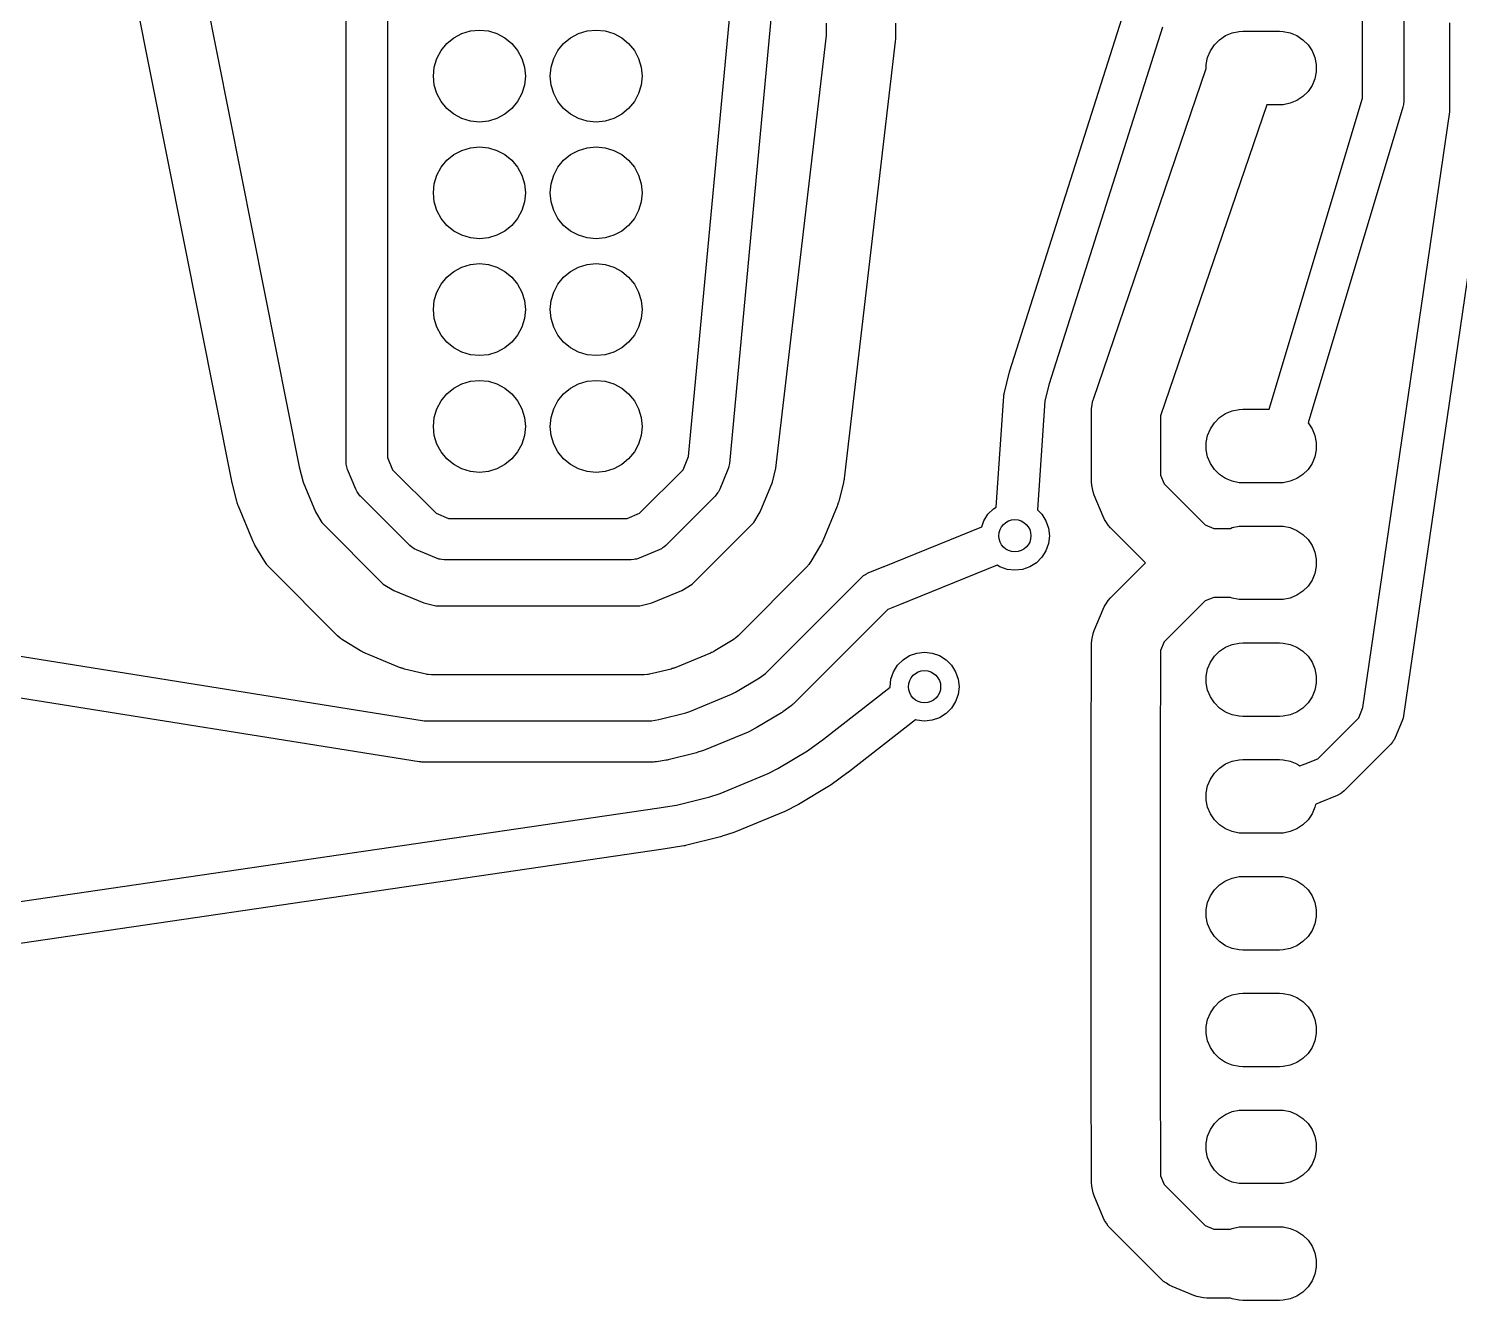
# Model space of a CAD drawing. Extents: x 94.6 to 189.8, y -126.6 to -62.1.
# Drawn here: x 141.7 to 172.81, y -110.63 to -82.97 of the extents above; entities that cross this region are included whole.
import ezdxf

# ---------------------------------------------------------------- set-up
doc = ezdxf.new("R2010")
doc.units = 0
doc.layers.add('BLACK', color=7, linetype='CONTINUOUS')

msp = doc.modelspace()

# ---------------------------------------------------------------- linework, layer by layer
at = {"layer": 'BLACK', "linetype": 'CONTINUOUS'}
for p, q in [((144.119065, -75.088178), (147.581954, -92.498506)), ((146.114409, -92.809407), (142.648709, -75.384945)), ((156.048269, -92.273444), (157.153753, -80.446919)), ((171.605, -80.5644), (171.605, -83.1044)), ((148.6, -90.8571), (148.6, -80.6971)), ((149.5, -80.786584), (149.5, -90.8571)), ((158.038652, -80.650443), (156.938047, -92.424781)), ((170.705, -83.1044), (170.705, -80.653905)), ((163.032199, -90.433324), (165.4775, -82.731577)), ((150.94443, -83.16853), (151.117317, -83.07612)), ((151.117317, -83.07612), (151.30491, -83.019215)), ((151.30491, -83.019215), (151.5, -83)), ((151.5, -83), (151.69509, -83.019215)), ((151.69509, -83.019215), (151.882683, -83.07612)), ((151.882683, -83.07612), (152.05557, -83.16853)), ((153.48443, -83.16853), (153.657317, -83.07612)), ((153.657317, -83.07612), (153.84491, -83.019215)), ((153.84491, -83.019215), (154.04, -83)), ((154.04, -83), (154.23509, -83.019215)), ((154.23509, -83.019215), (154.422683, -83.07612)), ((154.422683, -83.07612), (154.59557, -83.16853)), ((159.05, -83.119534), (159.05, -82.8525)), ((160.55, -82.8525), (160.55, -83.1632)), ((166.356401, -82.937476), (163.894181, -90.69251)), ((167.727883, -83.121963), (167.872772, -83.061948)), ((167.872772, -83.061948), (168.026586, -83.031352)), ((168.026586, -83.031352), (168.105, -83.0275)), ((168.105, -83.0275), (168.905, -83.0275)), ((168.905, -83.0275), (168.983414, -83.031352)), ((168.983414, -83.031352), (169.137228, -83.061948)), ((169.137228, -83.061948), (169.282117, -83.121963)), ((172.605, -84.776195), (172.605, -82.8462)), ((150.66853, -83.44443), (150.792893, -83.292893)), ((150.792893, -83.292893), (150.94443, -83.16853)), ((152.05557, -83.16853), (152.207107, -83.292893)), ((152.207107, -83.292893), (152.33147, -83.44443)), ((153.20853, -83.44443), (153.332893, -83.292893)), ((153.332893, -83.292893), (153.48443, -83.16853)), ((154.59557, -83.16853), (154.747107, -83.292893)), ((154.747107, -83.292893), (154.87147, -83.44443)), ((157.950721, -92.527678), (159.05, -83.119534)), ((160.544932, -83.250241), (159.434932, -92.75014)), ((160.545563, -83.240863), (160.544932, -83.250241)), ((160.546389, -83.236713), (160.545563, -83.240863)), ((160.547861, -83.206737), (160.546389, -83.236713)), ((160.549877, -83.176805), (160.547861, -83.206737)), ((160.55, -83.1632), (160.549538, -83.172588)), ((160.549538, -83.172588), (160.549877, -83.176805)), ((167.399463, -83.450383), (167.486592, -83.319985)), ((167.486592, -83.319985), (167.597485, -83.209092)), ((167.597485, -83.209092), (167.727883, -83.121963)), ((169.282117, -83.121963), (169.412515, -83.209092)), ((169.412515, -83.209092), (169.523408, -83.319985)), ((169.523408, -83.319985), (169.610537, -83.450383)), ((170.705, -84.484527), (170.705, -83.1044)), ((171.605, -83.1044), (171.605, -84.5506)), ((150.519215, -83.80491), (150.57612, -83.617317)), ((150.57612, -83.617317), (150.66853, -83.44443)), ((152.33147, -83.44443), (152.42388, -83.617317)), ((152.42388, -83.617317), (152.480785, -83.80491)), ((153.059215, -83.80491), (153.11612, -83.617317)), ((153.11612, -83.617317), (153.20853, -83.44443)), ((154.87147, -83.44443), (154.96388, -83.617317)), ((154.96388, -83.617317), (155.020785, -83.80491)), ((167.308852, -83.749086), (167.339448, -83.595272)), ((167.339448, -83.595272), (167.399463, -83.450383)), ((169.610537, -83.450383), (169.670552, -83.595272)), ((169.670552, -83.595272), (169.701148, -83.749086)), ((150.5, -84), (150.519215, -83.80491)), ((150.519215, -84.19509), (150.5, -84)), ((152.480785, -83.80491), (152.5, -84)), ((152.5, -84), (152.480785, -84.19509)), ((153.04, -84), (153.059215, -83.80491)), ((153.059215, -84.19509), (153.04, -84)), ((155.020785, -83.80491), (155.04, -84)), ((155.04, -84), (155.020785, -84.19509)), ((164.855231, -91.02436), (167.308852, -83.838149)), ((167.308852, -83.838149), (167.308852, -83.749086)), ((169.701148, -83.905914), (169.670552, -84.059728)), ((169.701148, -83.749086), (169.701148, -83.905914)), ((150.57612, -84.382683), (150.519215, -84.19509)), ((152.480785, -84.19509), (152.42388, -84.382683)), ((153.11612, -84.382683), (153.059215, -84.19509)), ((155.020785, -84.19509), (154.96388, -84.382683)), ((169.610537, -84.204617), (169.523408, -84.335015)), ((169.670552, -84.059728), (169.610537, -84.204617)), ((150.66853, -84.55557), (150.57612, -84.382683)), ((150.792893, -84.707107), (150.66853, -84.55557)), ((152.33147, -84.55557), (152.207107, -84.707107)), ((152.42388, -84.382683), (152.33147, -84.55557)), ((153.20853, -84.55557), (153.11612, -84.382683)), ((153.332893, -84.707107), (153.20853, -84.55557)), ((154.87147, -84.55557), (154.747107, -84.707107)), ((154.96388, -84.382683), (154.87147, -84.55557)), ((168.624365, -84.6275), (166.315, -91.39121)), ((168.905, -84.6275), (168.624365, -84.6275)), ((168.675269, -91.2475), (170.705, -84.484527)), ((168.983414, -84.623648), (168.905, -84.6275)), ((169.137228, -84.593052), (168.983414, -84.623648)), ((169.282117, -84.533037), (169.137228, -84.593052)), ((169.412515, -84.445908), (169.282117, -84.533037)), ((169.523408, -84.335015), (169.412515, -84.445908)), ((171.599204, -84.622591), (171.586007, -84.679955)), ((171.599404, -84.61585), (171.599204, -84.622591)), ((171.60115, -84.609337), (171.599404, -84.61585)), ((171.605, -84.5506), (171.60115, -84.609337)), ((150.94443, -84.83147), (150.792893, -84.707107)), ((151.117317, -84.92388), (150.94443, -84.83147)), ((151.30491, -84.980785), (151.117317, -84.92388)), ((151.882683, -84.92388), (151.69509, -84.980785)), ((152.05557, -84.83147), (151.882683, -84.92388)), ((152.207107, -84.707107), (152.05557, -84.83147)), ((153.48443, -84.83147), (153.332893, -84.707107)), ((153.657317, -84.92388), (153.48443, -84.83147)), ((153.84491, -84.980785), (153.657317, -84.92388)), ((154.422683, -84.92388), (154.23509, -84.980785)), ((154.59557, -84.83147), (154.422683, -84.92388)), ((154.747107, -84.707107), (154.59557, -84.83147)), ((171.586007, -84.679955), (169.525988, -91.543846)), ((170.717787, -97.730221), (172.605, -84.776195)), ((173.500299, -84.873674), (171.600299, -97.915474)), ((151.5, -85), (151.30491, -84.980785)), ((151.69509, -84.980785), (151.5, -85)), ((154.04, -85), (153.84491, -84.980785)), ((154.23509, -84.980785), (154.04, -85)), ((151.117317, -85.61612), (151.30491, -85.559215)), ((151.30491, -85.559215), (151.5, -85.54)), ((151.5, -85.54), (151.69509, -85.559215)), ((151.69509, -85.559215), (151.882683, -85.61612)), ((153.657317, -85.61612), (153.84491, -85.559215)), ((153.84491, -85.559215), (154.04, -85.54)), ((154.04, -85.54), (154.23509, -85.559215)), ((154.23509, -85.559215), (154.422683, -85.61612)), ((150.66853, -85.98443), (150.792893, -85.832893)), ((150.792893, -85.832893), (150.94443, -85.70853)), ((150.94443, -85.70853), (151.117317, -85.61612)), ((151.882683, -85.61612), (152.05557, -85.70853)), ((152.05557, -85.70853), (152.207107, -85.832893)), ((152.207107, -85.832893), (152.33147, -85.98443)), ((153.20853, -85.98443), (153.332893, -85.832893)), ((153.332893, -85.832893), (153.48443, -85.70853)), ((153.48443, -85.70853), (153.657317, -85.61612)), ((154.422683, -85.61612), (154.59557, -85.70853)), ((154.59557, -85.70853), (154.747107, -85.832893)), ((154.747107, -85.832893), (154.87147, -85.98443)), ((150.519215, -86.34491), (150.57612, -86.157317)), ((150.57612, -86.157317), (150.66853, -85.98443)), ((152.33147, -85.98443), (152.42388, -86.157317)), ((152.42388, -86.157317), (152.480785, -86.34491)), ((153.059215, -86.34491), (153.11612, -86.157317)), ((153.11612, -86.157317), (153.20853, -85.98443)), ((154.87147, -85.98443), (154.96388, -86.157317)), ((154.96388, -86.157317), (155.020785, -86.34491)), ((150.5, -86.54), (150.519215, -86.34491)), ((152.480785, -86.34491), (152.5, -86.54)), ((153.04, -86.54), (153.059215, -86.34491)), ((155.020785, -86.34491), (155.04, -86.54)), ((150.519215, -86.73509), (150.5, -86.54)), ((150.57612, -86.922683), (150.519215, -86.73509)), ((152.480785, -86.73509), (152.42388, -86.922683)), ((152.5, -86.54), (152.480785, -86.73509)), ((153.059215, -86.73509), (153.04, -86.54)), ((153.11612, -86.922683), (153.059215, -86.73509)), ((155.020785, -86.73509), (154.96388, -86.922683)), ((155.04, -86.54), (155.020785, -86.73509)), ((150.66853, -87.09557), (150.57612, -86.922683)), ((150.792893, -87.247107), (150.66853, -87.09557)), ((152.33147, -87.09557), (152.207107, -87.247107)), ((152.42388, -86.922683), (152.33147, -87.09557)), ((153.20853, -87.09557), (153.11612, -86.922683)), ((153.332893, -87.247107), (153.20853, -87.09557)), ((154.87147, -87.09557), (154.747107, -87.247107)), ((154.96388, -86.922683), (154.87147, -87.09557)), ((150.94443, -87.37147), (150.792893, -87.247107)), ((151.117317, -87.46388), (150.94443, -87.37147)), ((152.05557, -87.37147), (151.882683, -87.46388)), ((152.207107, -87.247107), (152.05557, -87.37147)), ((153.48443, -87.37147), (153.332893, -87.247107)), ((153.657317, -87.46388), (153.48443, -87.37147)), ((154.59557, -87.37147), (154.422683, -87.46388)), ((154.747107, -87.247107), (154.59557, -87.37147)), ((151.30491, -87.520785), (151.117317, -87.46388)), ((151.5, -87.54), (151.30491, -87.520785)), ((151.69509, -87.520785), (151.5, -87.54)), ((151.882683, -87.46388), (151.69509, -87.520785)), ((153.84491, -87.520785), (153.657317, -87.46388)), ((154.04, -87.54), (153.84491, -87.520785)), ((154.23509, -87.520785), (154.04, -87.54)), ((154.422683, -87.46388), (154.23509, -87.520785)), ((150.66853, -88.52443), (150.792893, -88.372893)), ((150.792893, -88.372893), (150.94443, -88.24853)), ((150.94443, -88.24853), (151.117317, -88.15612)), ((151.117317, -88.15612), (151.30491, -88.099215)), ((151.30491, -88.099215), (151.5, -88.08)), ((151.5, -88.08), (151.69509, -88.099215)), ((151.69509, -88.099215), (151.882683, -88.15612)), ((151.882683, -88.15612), (152.05557, -88.24853)), ((152.05557, -88.24853), (152.207107, -88.372893)), ((152.207107, -88.372893), (152.33147, -88.52443)), ((153.20853, -88.52443), (153.332893, -88.372893)), ((153.332893, -88.372893), (153.48443, -88.24853)), ((153.48443, -88.24853), (153.657317, -88.15612)), ((153.657317, -88.15612), (153.84491, -88.099215)), ((153.84491, -88.099215), (154.04, -88.08)), ((154.04, -88.08), (154.23509, -88.099215)), ((154.23509, -88.099215), (154.422683, -88.15612)), ((154.422683, -88.15612), (154.59557, -88.24853)), ((154.59557, -88.24853), (154.747107, -88.372893)), ((154.747107, -88.372893), (154.87147, -88.52443)), ((150.57612, -88.697317), (150.66853, -88.52443)), ((152.33147, -88.52443), (152.42388, -88.697317)), ((153.11612, -88.697317), (153.20853, -88.52443)), ((154.87147, -88.52443), (154.96388, -88.697317)), ((150.5, -89.08), (150.519215, -88.88491)), ((150.519215, -88.88491), (150.57612, -88.697317)), ((152.42388, -88.697317), (152.480785, -88.88491)), ((152.480785, -88.88491), (152.5, -89.08)), ((153.04, -89.08), (153.059215, -88.88491)), ((153.059215, -88.88491), (153.11612, -88.697317)), ((154.96388, -88.697317), (155.020785, -88.88491)), ((155.020785, -88.88491), (155.04, -89.08)), ((150.519215, -89.27509), (150.5, -89.08)), ((150.57612, -89.462683), (150.519215, -89.27509)), ((152.480785, -89.27509), (152.42388, -89.462683)), ((152.5, -89.08), (152.480785, -89.27509)), ((153.059215, -89.27509), (153.04, -89.08)), ((153.11612, -89.462683), (153.059215, -89.27509)), ((155.020785, -89.27509), (154.96388, -89.462683)), ((155.04, -89.08), (155.020785, -89.27509)), ((150.66853, -89.63557), (150.57612, -89.462683)), ((152.42388, -89.462683), (152.33147, -89.63557)), ((153.20853, -89.63557), (153.11612, -89.462683)), ((154.96388, -89.462683), (154.87147, -89.63557)), ((150.792893, -89.787107), (150.66853, -89.63557)), ((150.94443, -89.91147), (150.792893, -89.787107)), ((151.117317, -90.00388), (150.94443, -89.91147)), ((152.05557, -89.91147), (151.882683, -90.00388)), ((152.207107, -89.787107), (152.05557, -89.91147)), ((152.33147, -89.63557), (152.207107, -89.787107)), ((153.332893, -89.787107), (153.20853, -89.63557)), ((153.48443, -89.91147), (153.332893, -89.787107)), ((153.657317, -90.00388), (153.48443, -89.91147)), ((154.59557, -89.91147), (154.422683, -90.00388)), ((154.747107, -89.787107), (154.59557, -89.91147)), ((154.87147, -89.63557), (154.747107, -89.787107)), ((151.30491, -90.060785), (151.117317, -90.00388)), ((151.5, -90.08), (151.30491, -90.060785)), ((151.69509, -90.060785), (151.5, -90.08)), ((151.882683, -90.00388), (151.69509, -90.060785)), ((153.84491, -90.060785), (153.657317, -90.00388)), ((154.04, -90.08), (153.84491, -90.060785)), ((154.23509, -90.060785), (154.04, -90.08)), ((154.422683, -90.00388), (154.23509, -90.060785)), ((162.918552, -90.882397), (163.024651, -90.459898)), ((163.024651, -90.459898), (163.028887, -90.446738)), ((163.028887, -90.446738), (163.032199, -90.433324)), ((148.6, -92.3829), (148.6, -90.8571)), ((149.5, -90.8571), (149.5, -92.293415)), ((150.792893, -90.912893), (150.94443, -90.78853)), ((150.94443, -90.78853), (151.117317, -90.69612)), ((151.117317, -90.69612), (151.30491, -90.639215)), ((151.30491, -90.639215), (151.5, -90.62)), ((151.5, -90.62), (151.69509, -90.639215)), ((151.69509, -90.639215), (151.882683, -90.69612)), ((151.882683, -90.69612), (152.05557, -90.78853)), ((152.05557, -90.78853), (152.207107, -90.912893)), ((153.332893, -90.912893), (153.48443, -90.78853)), ((153.48443, -90.78853), (153.657317, -90.69612)), ((153.657317, -90.69612), (153.84491, -90.639215)), ((153.84491, -90.639215), (154.04, -90.62)), ((154.04, -90.62), (154.23509, -90.639215)), ((154.23509, -90.639215), (154.422683, -90.69612)), ((154.422683, -90.69612), (154.59557, -90.78853)), ((154.59557, -90.78853), (154.747107, -90.912893)), ((163.894181, -90.69251), (163.80117, -91.062887)), ((150.57612, -91.237317), (150.66853, -91.06443)), ((150.66853, -91.06443), (150.792893, -90.912893)), ((152.207107, -90.912893), (152.33147, -91.06443)), ((152.33147, -91.06443), (152.42388, -91.237317)), ((153.11612, -91.237317), (153.20853, -91.06443)), ((153.20853, -91.06443), (153.332893, -90.912893)), ((154.747107, -90.912893), (154.87147, -91.06443)), ((154.87147, -91.06443), (154.96388, -91.237317)), ((162.739097, -93.373904), (162.906074, -90.960935)), ((162.906074, -90.960935), (162.908072, -90.946169)), ((162.90798, -90.940303), (162.911407, -90.92153)), ((162.908072, -90.946169), (162.90798, -90.940303)), ((162.911407, -90.92153), (162.913969, -90.902604)), ((162.913969, -90.902604), (162.915876, -90.89705)), ((162.915876, -90.89705), (162.918552, -90.882397)), ((163.80117, -91.062887), (163.637096, -93.433905)), ((164.818611, -91.193187), (164.828314, -91.144404)), ((164.828314, -91.144404), (164.834895, -91.095097)), ((164.834895, -91.095097), (164.845371, -91.058654)), ((164.845371, -91.058654), (164.847295, -91.048986)), ((164.847295, -91.048986), (164.850094, -91.042228)), ((164.850094, -91.042228), (164.855231, -91.02436)), ((150.5, -91.62), (150.519215, -91.42491)), ((150.519215, -91.42491), (150.57612, -91.237317)), ((152.42388, -91.237317), (152.480785, -91.42491)), ((152.480785, -91.42491), (152.5, -91.62)), ((153.04, -91.62), (153.059215, -91.42491)), ((153.059215, -91.42491), (153.11612, -91.237317)), ((154.96388, -91.237317), (155.020785, -91.42491)), ((155.020785, -91.42491), (155.04, -91.62)), ((164.815, -91.2667), (164.815911, -91.248136)), ((164.815, -92.8283), (164.815, -91.2667)), ((164.815446, -91.240831), (164.816751, -91.231052)), ((164.815911, -91.248136), (164.815446, -91.240831)), ((164.816751, -91.231052), (164.818611, -91.193187)), ((166.315, -91.39121), (166.315, -92.679161)), ((167.486592, -91.539985), (167.597485, -91.429092)), ((167.597485, -91.429092), (167.727883, -91.341963)), ((167.727883, -91.341963), (167.872772, -91.281948)), ((167.872772, -91.281948), (168.026586, -91.251352)), ((168.026586, -91.251352), (168.105, -91.2475)), ((168.105, -91.2475), (168.675269, -91.2475)), ((150.519215, -91.81509), (150.5, -91.62)), ((152.5, -91.62), (152.480785, -91.81509)), ((153.059215, -91.81509), (153.04, -91.62)), ((155.04, -91.62), (155.020785, -91.81509)), ((167.339448, -91.815272), (167.399463, -91.670383)), ((167.399463, -91.670383), (167.486592, -91.539985)), ((169.525988, -91.543846), (169.610537, -91.670383)), ((169.610537, -91.670383), (169.670552, -91.815272)), ((150.57612, -92.002683), (150.519215, -91.81509)), ((150.66853, -92.17557), (150.57612, -92.002683)), ((152.42388, -92.002683), (152.33147, -92.17557)), ((152.480785, -91.81509), (152.42388, -92.002683)), ((153.11612, -92.002683), (153.059215, -91.81509)), ((153.20853, -92.17557), (153.11612, -92.002683)), ((154.96388, -92.002683), (154.87147, -92.17557)), ((155.020785, -91.81509), (154.96388, -92.002683)), ((167.308852, -91.969086), (167.339448, -91.815272)), ((167.308852, -92.125914), (167.308852, -91.969086)), ((169.670552, -91.815272), (169.701148, -91.969086)), ((169.701148, -91.969086), (169.701148, -92.125914)), ((148.60385, -92.441637), (148.6, -92.3829)), ((149.5, -92.293415), (149.610809, -92.561013)), ((150.792893, -92.327107), (150.66853, -92.17557)), ((150.94443, -92.45147), (150.792893, -92.327107)), ((152.207107, -92.327107), (152.05557, -92.45147)), ((152.33147, -92.17557), (152.207107, -92.327107)), ((153.332893, -92.327107), (153.20853, -92.17557)), ((153.48443, -92.45147), (153.332893, -92.327107)), ((154.747107, -92.327107), (154.59557, -92.45147)), ((154.87147, -92.17557), (154.747107, -92.327107)), ((155.92919, -92.561013), (156.048269, -92.273444)), ((167.339448, -92.279728), (167.308852, -92.125914)), ((167.399463, -92.424617), (167.339448, -92.279728)), ((169.670552, -92.279728), (169.610537, -92.424617)), ((169.701148, -92.125914), (169.670552, -92.279728)), ((147.581954, -92.498506), (147.66528, -92.83033)), ((148.611477, -92.470103), (148.60385, -92.441637)), ((148.615321, -92.499322), (148.611477, -92.470103)), ((148.634236, -92.555063), (148.615321, -92.499322)), ((148.634252, -92.555103), (148.634236, -92.555063)), ((148.634254, -92.555108), (148.634252, -92.555103)), ((148.634256, -92.555111), (148.634254, -92.555108)), ((148.813536, -92.988063), (148.634256, -92.555111)), ((149.610809, -92.561013), (150.558986, -93.50919)), ((151.117317, -92.54388), (150.94443, -92.45147)), ((151.30491, -92.600785), (151.117317, -92.54388)), ((151.5, -92.62), (151.30491, -92.600785)), ((151.69509, -92.600785), (151.5, -92.62)), ((151.882683, -92.54388), (151.69509, -92.600785)), ((152.05557, -92.45147), (151.882683, -92.54388)), ((153.657317, -92.54388), (153.48443, -92.45147)), ((153.84491, -92.600785), (153.657317, -92.54388)), ((154.04, -92.62), (153.84491, -92.600785)), ((154.23509, -92.600785), (154.04, -92.62)), ((154.422683, -92.54388), (154.23509, -92.600785)), ((154.59557, -92.45147), (154.422683, -92.54388)), ((154.981013, -93.50919), (155.92919, -92.561013)), ((156.905764, -92.555063), (156.726464, -92.988063)), ((156.924679, -92.499322), (156.905764, -92.555063)), ((156.925788, -92.490884), (156.924679, -92.499322)), ((156.928747, -92.482905), (156.925788, -92.490884)), ((156.938047, -92.424781), (156.928747, -92.482905)), ((157.874719, -92.83033), (157.950721, -92.527678)), ((166.315, -92.679161), (166.393852, -92.869592)), ((167.486592, -92.555015), (167.399463, -92.424617)), ((167.597485, -92.665908), (167.486592, -92.555015)), ((167.727883, -92.753037), (167.597485, -92.665908)), ((169.412515, -92.665908), (169.282117, -92.753037)), ((169.523408, -92.555015), (169.412515, -92.665908)), ((169.610537, -92.424617), (169.523408, -92.555015)), ((146.118935, -92.827479), (146.114409, -92.809407)), ((146.122584, -92.845765), (146.118935, -92.827479)), ((146.223885, -93.249166), (146.122584, -92.845765)), ((147.66528, -92.83033), (147.934574, -93.480146)), ((148.813549, -92.98809), (148.813536, -92.988063)), ((148.813554, -92.988107), (148.813549, -92.98809)), ((148.813579, -92.98815), (148.813554, -92.988107)), ((148.839565, -93.040858), (148.813579, -92.98815)), ((148.857531, -93.064277), (148.839565, -93.040858)), ((156.700435, -93.040858), (156.682468, -93.064277)), ((156.72642, -92.98815), (156.700435, -93.040858)), ((156.726446, -92.988107), (156.72642, -92.98815)), ((156.72645, -92.98809), (156.726446, -92.988107)), ((156.726464, -92.988063), (156.72645, -92.98809)), ((157.605423, -93.480149), (157.874719, -92.83033)), ((159.417416, -92.845765), (159.316116, -93.249165)), ((159.420715, -92.82923), (159.417416, -92.845765)), ((159.422814, -92.822738), (159.420715, -92.82923)), ((159.426925, -92.798103), (159.422814, -92.822738)), ((159.431818, -92.773586), (159.426925, -92.798103)), ((159.432157, -92.766763), (159.431818, -92.773586)), ((159.434932, -92.75014), (159.432157, -92.766763)), ((164.818603, -92.90165), (164.815, -92.8283)), ((164.818603, -92.901724), (164.818603, -92.90165)), ((164.818607, -92.901748), (164.818603, -92.901724)), ((164.818611, -92.901813), (164.818607, -92.901748)), ((164.832796, -92.973128), (164.818611, -92.901813)), ((164.847268, -93.045928), (164.832796, -92.973128)), ((166.393852, -92.869592), (167.282907, -93.758647)), ((167.872772, -92.813052), (167.727883, -92.753037)), ((168.026586, -92.843648), (167.872772, -92.813052)), ((168.105, -92.8475), (168.026586, -92.843648)), ((168.905, -92.8475), (168.105, -92.8475)), ((168.983414, -92.843648), (168.905, -92.8475)), ((169.137228, -92.813052), (168.983414, -92.843648)), ((169.282117, -92.753037), (169.137228, -92.813052)), ((146.231839, -93.275333), (146.223885, -93.249166)), ((146.233632, -93.284338), (146.231839, -93.275333)), ((146.23989, -93.301818), (146.233632, -93.284338)), ((146.245291, -93.319586), (146.23989, -93.301818)), ((146.249221, -93.327883), (146.245291, -93.319586)), ((146.25844, -93.353633), (146.249221, -93.327883)), ((146.57004, -94.105533), (146.25844, -93.353633)), ((148.872291, -93.089842), (148.857531, -93.064277)), ((148.911038, -93.134025), (148.872291, -93.089842)), ((148.911068, -93.134064), (148.911038, -93.134025)), ((148.91108, -93.134073), (148.911068, -93.134064)), ((148.911102, -93.134098), (148.91108, -93.134073)), ((149.985902, -94.208898), (148.911102, -93.134098)), ((156.628898, -93.134098), (155.554098, -94.208898)), ((156.628919, -93.134073), (156.628898, -93.134098)), ((156.628932, -93.134064), (156.628919, -93.134073)), ((156.628961, -93.134025), (156.628932, -93.134064)), ((156.667709, -93.089842), (156.628961, -93.134025)), ((156.682468, -93.064277), (156.667709, -93.089842)), ((159.28156, -93.353633), (158.96996, -94.105533)), ((159.290779, -93.327879), (159.28156, -93.353633)), ((159.294709, -93.319585), (159.290779, -93.327879)), ((159.300109, -93.301819), (159.294709, -93.319585)), ((159.306368, -93.284338), (159.300109, -93.301819)), ((159.30816, -93.275336), (159.306368, -93.284338)), ((159.316116, -93.249165), (159.30816, -93.275336)), ((164.84729, -93.04599), (164.847268, -93.045928)), ((164.847295, -93.046014), (164.84729, -93.04599)), ((164.847322, -93.04608), (164.847295, -93.046014)), ((164.872056, -93.11523), (164.847322, -93.04608)), ((165.065056, -93.58133), (164.872056, -93.11523)), ((122.810319, -93.633969), (150.297176, -98.02)), ((147.934574, -93.480146), (148.072483, -93.710123)), ((150.558986, -93.50919), (150.826585, -93.62)), ((150.826585, -93.62), (153.2771, -93.62)), ((153.2771, -93.62), (154.713415, -93.62)), ((154.713415, -93.62), (154.981013, -93.50919)), ((157.467516, -93.710123), (157.605423, -93.480149)), ((162.471273, -93.672387), (162.560626, -93.530183)), ((162.560626, -93.530183), (162.679383, -93.411426)), ((162.679383, -93.411426), (162.739097, -93.373904)), ((163.637096, -93.433905), (163.733374, -93.530183)), ((163.733374, -93.530183), (163.822727, -93.672387)), ((165.096517, -93.647869), (165.065056, -93.58133)), ((165.096542, -93.647907), (165.096517, -93.647869)), ((165.096559, -93.647947), (165.096542, -93.647907)), ((165.137025, -93.708509), (165.096559, -93.647947)), ((148.072483, -93.710123), (149.409876, -95.047516)), ((156.130123, -95.047516), (157.467516, -93.710123)), ((160.301021, -94.663851), (162.425058, -93.804461)), ((162.425058, -93.804461), (162.471273, -93.672387)), ((163.822727, -93.672387), (163.878196, -93.830909)), ((163.878196, -93.830909), (163.897, -93.9978)), ((165.178186, -93.770126), (165.137025, -93.708509)), ((165.178215, -93.770155), (165.178186, -93.770126)), ((165.178242, -93.770195), (165.178215, -93.770155)), ((165.22767, -93.82473), (165.178242, -93.770195)), ((165.99044, -94.5875), (165.22767, -93.82473)), ((167.282907, -93.758647), (167.473338, -93.8375)), ((167.473338, -93.8375), (167.835226, -93.8375)), ((167.835226, -93.8375), (167.872772, -93.821948)), ((167.872772, -93.821948), (168.026586, -93.791352)), ((168.026586, -93.791352), (168.105, -93.7875)), ((168.105, -93.7875), (168.905, -93.7875)), ((168.905, -93.7875), (168.983414, -93.791352)), ((168.983414, -93.791352), (169.137228, -93.821948)), ((169.137228, -93.821948), (169.282117, -93.881963)), ((169.282117, -93.881963), (169.412515, -93.969092)), ((169.412515, -93.969092), (169.523408, -94.079985)), ((146.581866, -94.130526), (146.57004, -94.105533)), ((146.584975, -94.139209), (146.581866, -94.130526)), ((146.593652, -94.155434), (146.584975, -94.139209)), ((146.60152, -94.172062), (146.593652, -94.155434)), ((146.606643, -94.179727), (146.60152, -94.172062)), ((146.619685, -94.204113), (146.606643, -94.179727)), ((146.833585, -94.560812), (146.619685, -94.204113)), ((149.985926, -94.208919), (149.985902, -94.208898)), ((149.985936, -94.208932), (149.985926, -94.208919)), ((149.985974, -94.208961), (149.985936, -94.208932)), ((150.030158, -94.247709), (149.985974, -94.208961)), ((150.055722, -94.262468), (150.030158, -94.247709)), ((150.079142, -94.280435), (150.055722, -94.262468)), ((150.131849, -94.30642), (150.079142, -94.280435)), ((155.460858, -94.280435), (155.40815, -94.30642)), ((155.484277, -94.262468), (155.460858, -94.280435)), ((155.509842, -94.247709), (155.484277, -94.262468)), ((155.554025, -94.208961), (155.509842, -94.247709)), ((155.554064, -94.208932), (155.554025, -94.208961)), ((155.554073, -94.208919), (155.554064, -94.208932)), ((155.554098, -94.208898), (155.554073, -94.208919)), ((158.920315, -94.204113), (158.706415, -94.560813)), ((158.933354, -94.17973), (158.920315, -94.204113)), ((158.93848, -94.172063), (158.933354, -94.17973)), ((158.946347, -94.155435), (158.93848, -94.172063)), ((158.955025, -94.13921), (158.946347, -94.155435)), ((158.958134, -94.130524), (158.955025, -94.13921)), ((158.96996, -94.105533), (158.958134, -94.130524)), ((163.878196, -94.164691), (163.822727, -94.323213)), ((163.897, -93.9978), (163.878196, -94.164691)), ((169.523408, -94.079985), (169.610537, -94.210383)), ((169.610537, -94.210383), (169.670552, -94.355272)), ((150.190592, -98.914378), (122.616191, -94.514378)), ((146.874488, -94.622002), (146.833585, -94.560812)), ((150.131893, -94.306446), (150.131849, -94.30642)), ((150.131909, -94.30645), (150.131893, -94.306446)), ((150.131937, -94.306464), (150.131909, -94.30645)), ((150.564888, -94.485743), (150.131937, -94.306464)), ((150.564892, -94.485746), (150.564888, -94.485743)), ((150.564896, -94.485747), (150.564892, -94.485746)), ((150.564937, -94.485764), (150.564896, -94.485747)), ((150.620678, -94.504679), (150.564937, -94.485764)), ((150.649896, -94.508522), (150.620678, -94.504679)), ((150.678363, -94.51615), (150.649896, -94.508522)), ((150.7371, -94.52), (150.678363, -94.51615)), ((150.737149, -94.52), (150.7371, -94.52)), ((153.2771, -94.52), (150.737149, -94.52)), ((154.802851, -94.52), (153.2771, -94.52)), ((154.8029, -94.52), (154.802851, -94.52)), ((154.861637, -94.51615), (154.8029, -94.52)), ((154.890103, -94.508522), (154.861637, -94.51615)), ((154.919322, -94.504679), (154.890103, -94.508522)), ((154.975063, -94.485764), (154.919322, -94.504679)), ((154.975103, -94.485747), (154.975063, -94.485764)), ((154.975108, -94.485746), (154.975103, -94.485747)), ((154.975111, -94.485743), (154.975108, -94.485746)), ((155.408063, -94.306464), (154.975111, -94.485743)), ((155.40809, -94.30645), (155.408063, -94.306464)), ((155.408107, -94.306446), (155.40809, -94.30645)), ((155.40815, -94.30642), (155.408107, -94.306446)), ((158.706415, -94.560813), (158.665512, -94.622002)), ((163.614617, -94.584174), (163.472413, -94.673527)), ((163.733374, -94.465417), (163.614617, -94.584174)), ((163.822727, -94.323213), (163.733374, -94.465417)), ((165.22767, -95.35027), (165.99044, -94.5875)), ((169.670552, -94.355272), (169.701148, -94.509086)), ((169.701148, -94.509086), (169.701148, -94.665914)), ((146.886834, -94.635618), (146.874488, -94.622002)), ((146.897042, -94.650895), (146.886834, -94.635618)), ((146.94647, -94.70543), (146.897042, -94.650895)), ((148.41457, -96.17353), (146.94647, -94.70543)), ((158.59353, -94.70543), (157.12543, -96.17353)), ((157.721841, -96.991872), (159.810488, -94.904115)), ((158.642958, -94.650895), (158.59353, -94.70543)), ((158.653165, -94.635618), (158.642958, -94.650895)), ((158.665512, -94.622002), (158.653165, -94.635618)), ((159.810488, -94.904115), (159.810492, -94.904111)), ((159.810492, -94.904111), (159.810496, -94.904107)), ((159.810496, -94.904107), (159.81057, -94.904034)), ((159.81057, -94.904034), (159.854834, -94.865232)), ((159.854834, -94.865232), (159.880331, -94.850518)), ((159.880331, -94.850518), (159.903688, -94.832595)), ((159.903688, -94.832595), (159.95648, -94.806559)), ((159.95648, -94.806559), (160.29758, -94.665259)), ((160.29758, -94.665259), (160.299349, -94.664658)), ((160.299349, -94.664658), (160.301021, -94.663851)), ((162.76483, -94.637864), (160.640342, -95.497435)), ((162.821587, -94.673527), (162.76483, -94.637864)), ((162.980109, -94.728996), (162.821587, -94.673527)), ((163.147, -94.7478), (162.980109, -94.728996)), ((163.313891, -94.728996), (163.147, -94.7478)), ((163.472413, -94.673527), (163.313891, -94.728996)), ((169.670552, -94.819728), (169.610537, -94.964617)), ((169.701148, -94.665914), (169.670552, -94.819728)), ((149.409876, -95.047516), (149.63985, -95.185423)), ((149.63985, -95.185423), (150.289669, -95.454719)), ((155.25033, -95.454719), (155.900146, -95.185425)), ((155.900146, -95.185425), (156.130123, -95.047516)), ((169.412515, -95.205908), (169.282117, -95.293037)), ((169.523408, -95.095015), (169.412515, -95.205908)), ((169.610537, -94.964617), (169.523408, -95.095015)), ((150.289669, -95.454719), (150.549628, -95.52)), ((150.549628, -95.52), (152.9969, -95.52)), ((152.9969, -95.52), (154.99037, -95.52)), ((154.99037, -95.52), (155.25033, -95.454719)), ((160.640342, -95.497435), (160.383562, -95.603806)), ((165.065056, -95.59367), (165.096517, -95.527131)), ((165.096517, -95.527131), (165.096542, -95.527092)), ((165.096542, -95.527092), (165.096559, -95.527053)), ((165.096559, -95.527053), (165.137803, -95.465325)), ((165.137803, -95.465325), (165.178186, -95.404874)), ((165.178186, -95.404874), (165.178215, -95.404844)), ((165.178215, -95.404844), (165.178242, -95.404805)), ((165.178242, -95.404805), (165.22767, -95.35027)), ((167.282907, -95.416352), (166.393852, -96.305407)), ((167.473338, -95.3375), (167.282907, -95.416352)), ((167.835226, -95.3375), (167.473338, -95.3375)), ((167.872772, -95.353052), (167.835226, -95.3375)), ((168.026586, -95.383648), (167.872772, -95.353052)), ((168.105, -95.3875), (168.026586, -95.383648)), ((168.905, -95.3875), (168.105, -95.3875)), ((168.983414, -95.383648), (168.905, -95.3875)), ((169.137228, -95.353052), (168.983414, -95.383648)), ((169.282117, -95.293037), (169.137228, -95.353052)), ((160.383562, -95.603806), (158.33293, -97.653566)), ((164.872056, -96.05977), (165.065056, -95.59367)), ((164.833248, -96.1996), (164.847268, -96.129072)), ((164.847268, -96.129072), (164.847959, -96.127139)), ((164.847959, -96.127139), (164.848158, -96.12616)), ((164.848158, -96.12616), (164.849196, -96.123681)), ((164.849196, -96.123681), (164.872056, -96.05977)), ((148.469105, -96.222958), (148.41457, -96.17353)), ((148.484381, -96.233165), (148.469105, -96.222958)), ((148.497998, -96.245512), (148.484381, -96.233165)), ((148.559187, -96.286415), (148.497998, -96.245512)), ((148.915887, -96.500315), (148.559187, -96.286415)), ((156.980812, -96.286415), (156.624113, -96.500315)), ((157.042002, -96.245512), (156.980812, -96.286415)), ((157.055618, -96.233165), (157.042002, -96.245512)), ((157.070895, -96.222958), (157.055618, -96.233165)), ((157.12543, -96.17353), (157.070895, -96.222958)), ((164.805006, -98.881745), (164.815006, -96.343745)), ((164.815006, -96.343745), (164.818603, -96.27595)), ((164.818603, -96.273276), (164.818797, -96.272299)), ((164.818603, -96.27595), (164.818603, -96.273276)), ((164.818797, -96.272299), (164.818906, -96.270246)), ((164.818906, -96.270246), (164.833248, -96.1996)), ((166.393852, -96.305407), (166.314412, -96.497257)), ((167.597485, -96.509092), (167.727883, -96.421963)), ((167.727883, -96.421963), (167.872772, -96.361948)), ((167.872772, -96.361948), (168.026586, -96.331352)), ((168.026586, -96.331352), (168.105, -96.3275)), ((168.105, -96.3275), (168.905, -96.3275)), ((168.905, -96.3275), (168.983414, -96.331352)), ((168.983414, -96.331352), (169.137228, -96.361948)), ((169.137228, -96.361948), (169.282117, -96.421963)), ((169.282117, -96.421963), (169.412515, -96.509092)), ((148.940269, -96.513354), (148.915887, -96.500315)), ((148.947937, -96.51848), (148.940269, -96.513354)), ((148.964564, -96.526347), (148.947937, -96.51848)), ((148.98079, -96.535025), (148.964564, -96.526347)), ((148.989475, -96.538134), (148.98079, -96.535025)), ((149.014467, -96.54996), (148.989475, -96.538134)), ((149.766367, -96.86156), (149.014467, -96.54996)), ((156.525533, -96.54996), (155.773633, -96.86156)), ((156.550526, -96.538133), (156.525533, -96.54996)), ((156.559209, -96.535025), (156.550526, -96.538133)), ((156.575434, -96.526347), (156.559209, -96.535025)), ((156.592062, -96.51848), (156.575434, -96.526347)), ((156.599727, -96.513356), (156.592062, -96.51848)), ((156.624113, -96.500315), (156.599727, -96.513356)), ((160.596626, -96.813383), (160.715383, -96.694626)), ((160.715383, -96.694626), (160.857587, -96.605273)), ((160.857587, -96.605273), (161.016109, -96.549804)), ((161.016109, -96.549804), (161.183, -96.531)), ((161.183, -96.531), (161.349891, -96.549804)), ((161.349891, -96.549804), (161.508413, -96.605273)), ((161.508413, -96.605273), (161.650617, -96.694626)), ((161.650617, -96.694626), (161.769374, -96.813383)), ((166.314412, -96.497257), (166.305, -98.886132)), ((167.339448, -96.895272), (167.399463, -96.750383)), ((167.399463, -96.750383), (167.486592, -96.619985)), ((167.486592, -96.619985), (167.597485, -96.509092)), ((169.412515, -96.509092), (169.523408, -96.619985)), ((169.523408, -96.619985), (169.610537, -96.750383)), ((169.610537, -96.750383), (169.670552, -96.895272)), ((149.79212, -96.870779), (149.766367, -96.86156)), ((149.800415, -96.874709), (149.79212, -96.870779)), ((149.81818, -96.880109), (149.800415, -96.874709)), ((149.835662, -96.886368), (149.81818, -96.880109)), ((149.844663, -96.88816), (149.835662, -96.886368)), ((149.870835, -96.896116), (149.844663, -96.88816)), ((150.274235, -96.997416), (149.870835, -96.896116)), ((150.346414, -97.011818), (150.274235, -96.997416)), ((150.365069, -97.012745), (150.346414, -97.011818)), ((150.383387, -97.016389), (150.365069, -97.012745)), ((150.4569, -97.02), (150.383387, -97.016389)), ((152.9969, -97.02), (150.4569, -97.02)), ((155.0831, -97.02), (152.9969, -97.02)), ((155.156613, -97.016389), (155.0831, -97.02)), ((155.174929, -97.012745), (155.156613, -97.016389)), ((155.193587, -97.011818), (155.174929, -97.012745)), ((155.265765, -96.997416), (155.193587, -97.011818)), ((155.669166, -96.896115), (155.265765, -96.997416)), ((155.695333, -96.88816), (155.669166, -96.896115)), ((155.704338, -96.886368), (155.695333, -96.88816)), ((155.721818, -96.880109), (155.704338, -96.886368)), ((155.739586, -96.874709), (155.721818, -96.880109)), ((155.747883, -96.870778), (155.739586, -96.874709)), ((155.773633, -96.86156), (155.747883, -96.870778)), ((157.07225, -97.397696), (157.589523, -97.087805)), ((157.589523, -97.087805), (157.721841, -96.991872)), ((160.451804, -97.114109), (160.507273, -96.955587)), ((160.507273, -96.955587), (160.596626, -96.813383)), ((161.769374, -96.813383), (161.858727, -96.955587)), ((161.858727, -96.955587), (161.914196, -97.114109)), ((167.308852, -97.049086), (167.339448, -96.895272)), ((167.308852, -97.205914), (167.308852, -97.049086)), ((169.670552, -96.895272), (169.701148, -97.049086)), ((169.701148, -97.049086), (169.701148, -97.205914)), ((156.984815, -97.442199), (157.07225, -97.397696)), ((158.98157, -98.42534), (160.434428, -97.293675)), ((160.433, -97.281), (160.451804, -97.114109)), ((160.434428, -97.293675), (160.433, -97.281)), ((161.914196, -97.114109), (161.933, -97.281)), ((161.933, -97.281), (161.914196, -97.447891)), ((167.339448, -97.359728), (167.308852, -97.205914)), ((167.399463, -97.504617), (167.339448, -97.359728)), ((169.670552, -97.359728), (169.610537, -97.504617)), ((169.701148, -97.205914), (169.670552, -97.359728)), ((156.07996, -97.817194), (156.984815, -97.442199)), ((158.278939, -97.699622), (158.101839, -97.828022)), ((158.28543, -97.694234), (158.278939, -97.699622)), ((158.288666, -97.692367), (158.28543, -97.694234)), ((158.306235, -97.676966), (158.288666, -97.692367)), ((158.324233, -97.662028), (158.306235, -97.676966)), ((158.326589, -97.659124), (158.324233, -97.662028)), ((158.33293, -97.653566), (158.326589, -97.659124)), ((161.858727, -97.606413), (161.769374, -97.748617)), ((161.914196, -97.447891), (161.858727, -97.606413)), ((167.486592, -97.635015), (167.399463, -97.504617)), ((167.597485, -97.745908), (167.486592, -97.635015)), ((169.523408, -97.635015), (169.412515, -97.745908)), ((169.610537, -97.504617), (169.523408, -97.635015)), ((150.297176, -98.02), (152.8015, -98.02)), ((152.8015, -98.02), (155.242768, -98.02)), ((155.242768, -98.02), (155.404382, -97.994171)), ((155.404382, -97.994171), (155.98708, -97.847482)), ((155.98708, -97.847482), (156.07996, -97.817194)), ((158.068964, -97.849727), (157.521464, -98.177727)), ((158.085171, -97.838515), (158.068964, -97.849727)), ((158.101839, -97.828022), (158.085171, -97.838515)), ((160.988827, -98.002649), (159.528526, -99.140111)), ((161.016109, -98.012196), (160.988827, -98.002649)), ((161.183, -98.031), (161.016109, -98.012196)), ((161.349891, -98.012196), (161.183, -98.031)), ((161.508413, -97.956727), (161.349891, -98.012196)), ((161.650617, -97.867374), (161.508413, -97.956727)), ((161.769374, -97.748617), (161.650617, -97.867374)), ((167.727883, -97.833037), (167.597485, -97.745908)), ((167.872772, -97.893052), (167.727883, -97.833037)), ((168.026586, -97.923648), (167.872772, -97.893052)), ((168.105, -97.9275), (168.026586, -97.923648)), ((168.905, -97.9275), (168.105, -97.9275)), ((168.983414, -97.923648), (168.905, -97.9275)), ((169.137228, -97.893052), (168.983414, -97.923648)), ((169.282117, -97.833037), (169.137228, -97.893052)), ((169.412515, -97.745908), (169.282117, -97.833037)), ((169.732699, -98.847104), (170.624604, -97.955199)), ((170.624604, -97.955199), (170.717787, -97.730221)), ((171.57075, -98.022798), (171.42185, -98.382298)), ((171.586205, -97.977261), (171.57075, -98.022798)), ((171.588022, -97.973042), (171.586205, -97.977261)), ((171.588671, -97.969997), (171.588022, -97.973042)), ((171.589669, -97.967058), (171.588671, -97.969997)), ((171.590267, -97.962514), (171.589669, -97.967058)), ((171.600299, -97.915474), (171.590267, -97.962514)), ((157.345583, -98.266915), (156.408383, -98.655315)), ((157.361312, -98.259154), (157.345583, -98.266915)), ((157.377423, -98.252241), (157.361312, -98.259154)), ((157.494323, -98.192741), (157.377423, -98.252241)), ((157.507664, -98.184811), (157.494323, -98.192741)), ((157.521464, -98.177727), (157.507664, -98.184811)), ((158.637763, -98.674741), (158.98157, -98.42534)), ((171.324298, -98.528298), (170.305798, -99.546798)), ((171.324302, -98.528293), (171.324298, -98.528298)), ((171.324305, -98.528291), (171.324302, -98.528293)), ((171.324311, -98.528283), (171.324305, -98.528291)), ((171.363109, -98.484042), (171.324311, -98.528283)), ((171.37786, -98.458492), (171.363109, -98.484042)), ((171.395816, -98.435091), (171.37786, -98.458492)), ((171.421837, -98.382324), (171.395816, -98.435091)), ((171.421847, -98.382307), (171.421837, -98.382324)), ((171.421848, -98.3823), (171.421847, -98.382307)), ((171.42185, -98.382298), (171.421848, -98.3823)), ((150.199106, -98.91517), (150.190592, -98.914378)), ((150.202763, -98.91615), (150.199106, -98.91517)), ((150.226006, -98.917673), (150.202763, -98.91615)), ((150.249202, -98.919832), (150.226006, -98.917673)), ((150.252966, -98.91944), (150.249202, -98.919832)), ((150.2615, -98.92), (150.252966, -98.91944)), ((152.8015, -98.92), (150.2615, -98.92)), ((155.2785, -98.92), (152.8015, -98.92)), ((155.287112, -98.919435), (155.2785, -98.92)), ((155.290907, -98.919829), (155.287112, -98.919435)), ((155.31405, -98.917669), (155.290907, -98.919829)), ((155.337237, -98.91615), (155.31405, -98.917669)), ((155.340921, -98.915162), (155.337237, -98.91615)), ((155.349516, -98.914361), (155.340921, -98.915162)), ((155.566015, -98.879761), (155.349516, -98.914361)), ((155.585343, -98.875359), (155.566015, -98.879761)), ((155.604857, -98.871785), (155.585343, -98.875359)), ((156.221757, -98.716485), (155.604857, -98.871785)), ((156.23646, -98.711741), (156.221757, -98.716485)), ((156.251409, -98.707928), (156.23646, -98.711741)), ((156.375609, -98.667429), (156.251409, -98.707928)), ((156.391838, -98.660934), (156.375609, -98.667429)), ((156.408383, -98.655315), (156.391838, -98.660934)), ((157.992753, -99.061194), (158.637763, -98.674741)), ((164.805, -98.8847), (164.805072, -98.88322)), ((164.805, -103.9647), (164.805, -98.8847)), ((164.805072, -98.88322), (164.805006, -98.881745)), ((166.305, -98.886132), (166.305, -103.9647)), ((167.727883, -98.961963), (167.872772, -98.901948)), ((167.872772, -98.901948), (168.026586, -98.871352)), ((168.026586, -98.871352), (168.105, -98.8675)), ((168.105, -98.8675), (168.905, -98.8675)), ((168.905, -98.8675), (168.983414, -98.871352)), ((168.983414, -98.871352), (169.137228, -98.901948)), ((169.137228, -98.901948), (169.282117, -98.961963)), ((169.458221, -98.960789), (169.732699, -98.847104)), ((156.738922, -99.600811), (157.780539, -99.169188)), ((157.780539, -99.169188), (157.992753, -99.061194)), ((159.516233, -99.149354), (159.150233, -99.414854)), ((159.52216, -99.144431), (159.516233, -99.149354)), ((159.528526, -99.140111), (159.52216, -99.144431)), ((167.399463, -99.290383), (167.486592, -99.159985)), ((167.486592, -99.159985), (167.597485, -99.049092)), ((167.597485, -99.049092), (167.727883, -98.961963)), ((169.282117, -98.961963), (169.347073, -99.005365)), ((169.347073, -99.005365), (169.458221, -98.960789)), ((159.117279, -99.436618), (158.441979, -99.841218)), ((159.133514, -99.425385), (159.117279, -99.436618)), ((159.150233, -99.414854), (159.133514, -99.425385)), ((167.308852, -99.589086), (167.339448, -99.435272)), ((167.339448, -99.435272), (167.399463, -99.290383)), ((170.305774, -99.546819), (170.261542, -99.585609)), ((170.305791, -99.546806), (170.305774, -99.546819)), ((170.305795, -99.5468), (170.305791, -99.546806)), ((170.305798, -99.546798), (170.305795, -99.5468)), ((155.361261, -99.925178), (155.786343, -99.85726)), ((155.786343, -99.85726), (156.513468, -99.674381)), ((156.513468, -99.674381), (156.738922, -99.600811)), ((158.414795, -99.856255), (158.173095, -99.979255)), ((158.428152, -99.848317), (158.414795, -99.856255)), ((158.441979, -99.841218), (158.428152, -99.848317)), ((167.308852, -99.745914), (167.308852, -99.589086)), ((167.339448, -99.899728), (167.308852, -99.745914)), ((169.682313, -99.840598), (169.670552, -99.899728)), ((169.795604, -99.795163), (169.682313, -99.840598)), ((169.797891, -99.794066), (169.795604, -99.795163)), ((169.800298, -99.79325), (169.797891, -99.794066)), ((170.159798, -99.64435), (169.800298, -99.79325)), ((170.159805, -99.644346), (170.159798, -99.64435)), ((170.159807, -99.644346), (170.159805, -99.644346)), ((170.159812, -99.644342), (170.159807, -99.644346)), ((170.212591, -99.618316), (170.159812, -99.644342)), ((170.235995, -99.600358), (170.212591, -99.618316)), ((170.261542, -99.585609), (170.235995, -99.600358)), ((123.05422, -104.6583), (155.361261, -99.925178)), ((158.141265, -99.993922), (157.067366, -100.438922)), ((158.156984, -99.986167), (158.141265, -99.993922)), ((158.173095, -99.979255), (158.156984, -99.986167)), ((167.399463, -100.044617), (167.339448, -99.899728)), ((167.486592, -100.175015), (167.399463, -100.044617)), ((167.597485, -100.285908), (167.486592, -100.175015)), ((169.523408, -100.175015), (169.412515, -100.285908)), ((169.610537, -100.044617), (169.523408, -100.175015)), ((169.670552, -99.899728), (169.610537, -100.044617)), ((157.034701, -100.450999), (156.777901, -100.534799)), ((157.050875, -100.444522), (157.034701, -100.450999)), ((157.067366, -100.438922), (157.050875, -100.444522)), ((167.727883, -100.373037), (167.597485, -100.285908)), ((167.872772, -100.433052), (167.727883, -100.373037)), ((168.026586, -100.463648), (167.872772, -100.433052)), ((168.105, -100.4675), (168.026586, -100.463648)), ((168.905, -100.4675), (168.105, -100.4675)), ((168.983414, -100.463648), (168.905, -100.4675)), ((169.137228, -100.433052), (168.983414, -100.463648)), ((169.282117, -100.373037), (169.137228, -100.433052)), ((169.412515, -100.285908), (169.282117, -100.373037)), ((155.494631, -100.815247), (122.982903, -105.578355)), ((155.497486, -100.814635), (155.494631, -100.815247)), ((155.500399, -100.814364), (155.497486, -100.814635)), ((155.947899, -100.742864), (155.500399, -100.814364)), ((155.967193, -100.73847), (155.947899, -100.742864)), ((155.986661, -100.734909), (155.967193, -100.73847)), ((156.748061, -100.543409), (155.986661, -100.734909)), ((156.762846, -100.538642), (156.748061, -100.543409)), ((156.777901, -100.534799), (156.762846, -100.538642)), ((167.727883, -101.501963), (167.872772, -101.441948)), ((167.872772, -101.441948), (168.026586, -101.411352)), ((168.026586, -101.411352), (168.105, -101.4075)), ((168.105, -101.4075), (168.905, -101.4075)), ((168.905, -101.4075), (168.983414, -101.411352)), ((168.983414, -101.411352), (169.137228, -101.441948)), ((169.137228, -101.441948), (169.282117, -101.501963)), ((167.399463, -101.830383), (167.486592, -101.699985)), ((167.486592, -101.699985), (167.597485, -101.589092)), ((167.597485, -101.589092), (167.727883, -101.501963)), ((169.282117, -101.501963), (169.412515, -101.589092)), ((169.412515, -101.589092), (169.523408, -101.699985)), ((169.523408, -101.699985), (169.610537, -101.830383)), ((167.308852, -102.129086), (167.339448, -101.975272)), ((167.339448, -101.975272), (167.399463, -101.830383)), ((169.610537, -101.830383), (169.670552, -101.975272)), ((169.670552, -101.975272), (169.701148, -102.129086)), ((167.308852, -102.285914), (167.308852, -102.129086)), ((167.339448, -102.439728), (167.308852, -102.285914)), ((169.701148, -102.285914), (169.670552, -102.439728)), ((169.701148, -102.129086), (169.701148, -102.285914)), ((167.399463, -102.584617), (167.339448, -102.439728)), ((167.486592, -102.715015), (167.399463, -102.584617)), ((169.610537, -102.584617), (169.523408, -102.715015)), ((169.670552, -102.439728), (169.610537, -102.584617)), ((167.597485, -102.825908), (167.486592, -102.715015)), ((167.727883, -102.913037), (167.597485, -102.825908)), ((167.872772, -102.973052), (167.727883, -102.913037)), ((168.026586, -103.003648), (167.872772, -102.973052)), ((169.137228, -102.973052), (168.983414, -103.003648)), ((169.282117, -102.913037), (169.137228, -102.973052)), ((169.412515, -102.825908), (169.282117, -102.913037)), ((169.523408, -102.715015), (169.412515, -102.825908)), ((168.105, -103.0075), (168.026586, -103.003648)), ((168.905, -103.0075), (168.105, -103.0075)), ((168.983414, -103.003648), (168.905, -103.0075)), ((164.805, -105.5303), (164.805, -103.9647)), ((166.305, -103.9647), (166.305, -105.528867)), ((167.399463, -104.370383), (167.486592, -104.239985)), ((167.486592, -104.239985), (167.597485, -104.129092)), ((167.597485, -104.129092), (167.727883, -104.041963)), ((167.727883, -104.041963), (167.872772, -103.981948)), ((167.872772, -103.981948), (168.026586, -103.951352)), ((168.026586, -103.951352), (168.105, -103.9475)), ((168.105, -103.9475), (168.905, -103.9475)), ((168.905, -103.9475), (168.983414, -103.951352)), ((168.983414, -103.951352), (169.137228, -103.981948)), ((169.137228, -103.981948), (169.282117, -104.041963)), ((169.282117, -104.041963), (169.412515, -104.129092)), ((169.412515, -104.129092), (169.523408, -104.239985)), ((169.523408, -104.239985), (169.610537, -104.370383)), ((167.308852, -104.669086), (167.339448, -104.515272)), ((167.339448, -104.515272), (167.399463, -104.370383)), ((169.610537, -104.370383), (169.670552, -104.515272)), ((169.670552, -104.515272), (169.701148, -104.669086)), ((167.308852, -104.825914), (167.308852, -104.669086)), ((167.339448, -104.979728), (167.308852, -104.825914)), ((169.701148, -104.825914), (169.670552, -104.979728)), ((169.701148, -104.669086), (169.701148, -104.825914)), ((167.399463, -105.124617), (167.339448, -104.979728)), ((167.486592, -105.255015), (167.399463, -105.124617)), ((169.610537, -105.124617), (169.523408, -105.255015)), ((169.670552, -104.979728), (169.610537, -105.124617)), ((167.597485, -105.365908), (167.486592, -105.255015)), ((167.727883, -105.453037), (167.597485, -105.365908)), ((167.872772, -105.513052), (167.727883, -105.453037)), ((169.282117, -105.453037), (169.137228, -105.513052)), ((169.412515, -105.365908), (169.282117, -105.453037)), ((169.523408, -105.255015), (169.412515, -105.365908)), ((164.805072, -105.531779), (164.805, -105.5303)), ((164.805006, -105.533255), (164.805072, -105.531779)), ((164.815006, -108.071255), (164.805006, -105.533255)), ((166.305, -105.528867), (166.314412, -107.917742)), ((168.026586, -105.543648), (167.872772, -105.513052)), ((168.105, -105.5475), (168.026586, -105.543648)), ((168.905, -105.5475), (168.105, -105.5475)), ((168.983414, -105.543648), (168.905, -105.5475)), ((169.137228, -105.513052), (168.983414, -105.543648)), ((167.486592, -106.779985), (167.597485, -106.669092)), ((167.597485, -106.669092), (167.727883, -106.581963)), ((167.727883, -106.581963), (167.872772, -106.521948)), ((167.872772, -106.521948), (168.026586, -106.491352)), ((168.026586, -106.491352), (168.105, -106.4875)), ((168.105, -106.4875), (168.905, -106.4875)), ((168.905, -106.4875), (168.983414, -106.491352)), ((168.983414, -106.491352), (169.137228, -106.521948)), ((169.137228, -106.521948), (169.282117, -106.581963)), ((169.282117, -106.581963), (169.412515, -106.669092)), ((169.412515, -106.669092), (169.523408, -106.779985)), ((167.339448, -107.055272), (167.399463, -106.910383)), ((167.399463, -106.910383), (167.486592, -106.779985)), ((169.523408, -106.779985), (169.610537, -106.910383)), ((169.610537, -106.910383), (169.670552, -107.055272)), ((167.308852, -107.209086), (167.339448, -107.055272)), ((167.308852, -107.365914), (167.308852, -107.209086)), ((169.670552, -107.055272), (169.701148, -107.209086)), ((169.701148, -107.209086), (169.701148, -107.365914)), ((167.339448, -107.519728), (167.308852, -107.365914)), ((167.399463, -107.664617), (167.339448, -107.519728)), ((167.486592, -107.795015), (167.399463, -107.664617)), ((169.610537, -107.664617), (169.523408, -107.795015)), ((169.670552, -107.519728), (169.610537, -107.664617)), ((169.701148, -107.365914), (169.670552, -107.519728)), ((166.314412, -107.917742), (166.393852, -108.109592)), ((167.597485, -107.905908), (167.486592, -107.795015)), ((167.727883, -107.993037), (167.597485, -107.905908)), ((169.412515, -107.905908), (169.282117, -107.993037)), ((169.523408, -107.795015), (169.412515, -107.905908)), ((164.818603, -108.139049), (164.815006, -108.071255)), ((164.818603, -108.141724), (164.818603, -108.139049)), ((164.818797, -108.1427), (164.818603, -108.141724)), ((164.818906, -108.144754), (164.818797, -108.1427)), ((164.833248, -108.215399), (164.818906, -108.144754)), ((164.847268, -108.285928), (164.833248, -108.215399)), ((164.847959, -108.28786), (164.847268, -108.285928)), ((164.848158, -108.28884), (164.847959, -108.28786)), ((164.849196, -108.291318), (164.848158, -108.28884)), ((164.872056, -108.35523), (164.849196, -108.291318)), ((166.393852, -108.109592), (167.282907, -108.998647)), ((167.872772, -108.053052), (167.727883, -107.993037)), ((168.026586, -108.083648), (167.872772, -108.053052)), ((168.105, -108.0875), (168.026586, -108.083648)), ((168.905, -108.0875), (168.105, -108.0875)), ((168.983414, -108.083648), (168.905, -108.0875)), ((169.137228, -108.053052), (168.983414, -108.083648)), ((169.282117, -107.993037), (169.137228, -108.053052)), ((165.065056, -108.82133), (164.872056, -108.35523)), ((165.096517, -108.887869), (165.065056, -108.82133)), ((165.096542, -108.887907), (165.096517, -108.887869)), ((165.096559, -108.887947), (165.096542, -108.887907)), ((165.137803, -108.949674), (165.096559, -108.887947)), ((165.178186, -109.010126), (165.137803, -108.949674)), ((165.178215, -109.010155), (165.178186, -109.010126)), ((165.178242, -109.010195), (165.178215, -109.010155)), ((165.22767, -109.06473), (165.178242, -109.010195)), ((166.32777, -110.16483), (165.22767, -109.06473)), ((167.282907, -108.998647), (167.473338, -109.0775)), ((167.473338, -109.0775), (167.835226, -109.0775)), ((167.835226, -109.0775), (167.872772, -109.061948)), ((167.872772, -109.061948), (168.026586, -109.031352)), ((168.026586, -109.031352), (168.105, -109.0275)), ((168.105, -109.0275), (168.905, -109.0275)), ((168.905, -109.0275), (168.983414, -109.031352)), ((168.983414, -109.031352), (169.137228, -109.061948)), ((169.137228, -109.061948), (169.282117, -109.121963)), ((169.282117, -109.121963), (169.412515, -109.209092)), ((169.412515, -109.209092), (169.523408, -109.319985)), ((169.523408, -109.319985), (169.610537, -109.450383)), ((169.610537, -109.450383), (169.670552, -109.595272)), ((169.670552, -109.595272), (169.701148, -109.749086)), ((169.701148, -109.749086), (169.701148, -109.905914)), ((169.670552, -110.059728), (169.610537, -110.204617)), ((169.701148, -109.905914), (169.670552, -110.059728)), ((166.382305, -110.214258), (166.32777, -110.16483)), ((166.382344, -110.214284), (166.382305, -110.214258)), ((166.382374, -110.214314), (166.382344, -110.214284)), ((166.442825, -110.254696), (166.382374, -110.214314)), ((166.504553, -110.295941), (166.442825, -110.254696)), ((166.504592, -110.295957), (166.504553, -110.295941)), ((166.504631, -110.295983), (166.504592, -110.295957)), ((166.57117, -110.327444), (166.504631, -110.295983)), ((167.03727, -110.520444), (166.57117, -110.327444)), ((169.412515, -110.445908), (169.282117, -110.533037)), ((169.523408, -110.335015), (169.412515, -110.445908)), ((169.610537, -110.204617), (169.523408, -110.335015)), ((167.106419, -110.545177), (167.03727, -110.520444)), ((167.106486, -110.545205), (167.106419, -110.545177)), ((167.106509, -110.545209), (167.106486, -110.545205)), ((167.106572, -110.545232), (167.106509, -110.545209)), ((167.179371, -110.559703), (167.106572, -110.545232)), ((167.250687, -110.573889), (167.179371, -110.559703)), ((167.250751, -110.573892), (167.250687, -110.573889)), ((167.250776, -110.573897), (167.250751, -110.573892)), ((167.250849, -110.573896), (167.250776, -110.573897)), ((167.3242, -110.5775), (167.250849, -110.573896)), ((167.835226, -110.5775), (167.3242, -110.5775)), ((167.872772, -110.593052), (167.835226, -110.5775)), ((168.026586, -110.623648), (167.872772, -110.593052)), ((168.105, -110.6275), (168.026586, -110.623648)), ((168.905, -110.6275), (168.105, -110.6275)), ((168.983414, -110.623648), (168.905, -110.6275)), ((169.137228, -110.593052), (168.983414, -110.623648)), ((169.282117, -110.533037), (169.137228, -110.593052))]:
    msp.add_line(p, q, dxfattribs=at)
at = {"layer": 'BLACK'}
for centre in [(163.147, -93.9978), (161.183, -97.281)]:
    msp.add_circle(centre, 0.35, dxfattribs=at)

doc.saveas('drawing.dxf')
